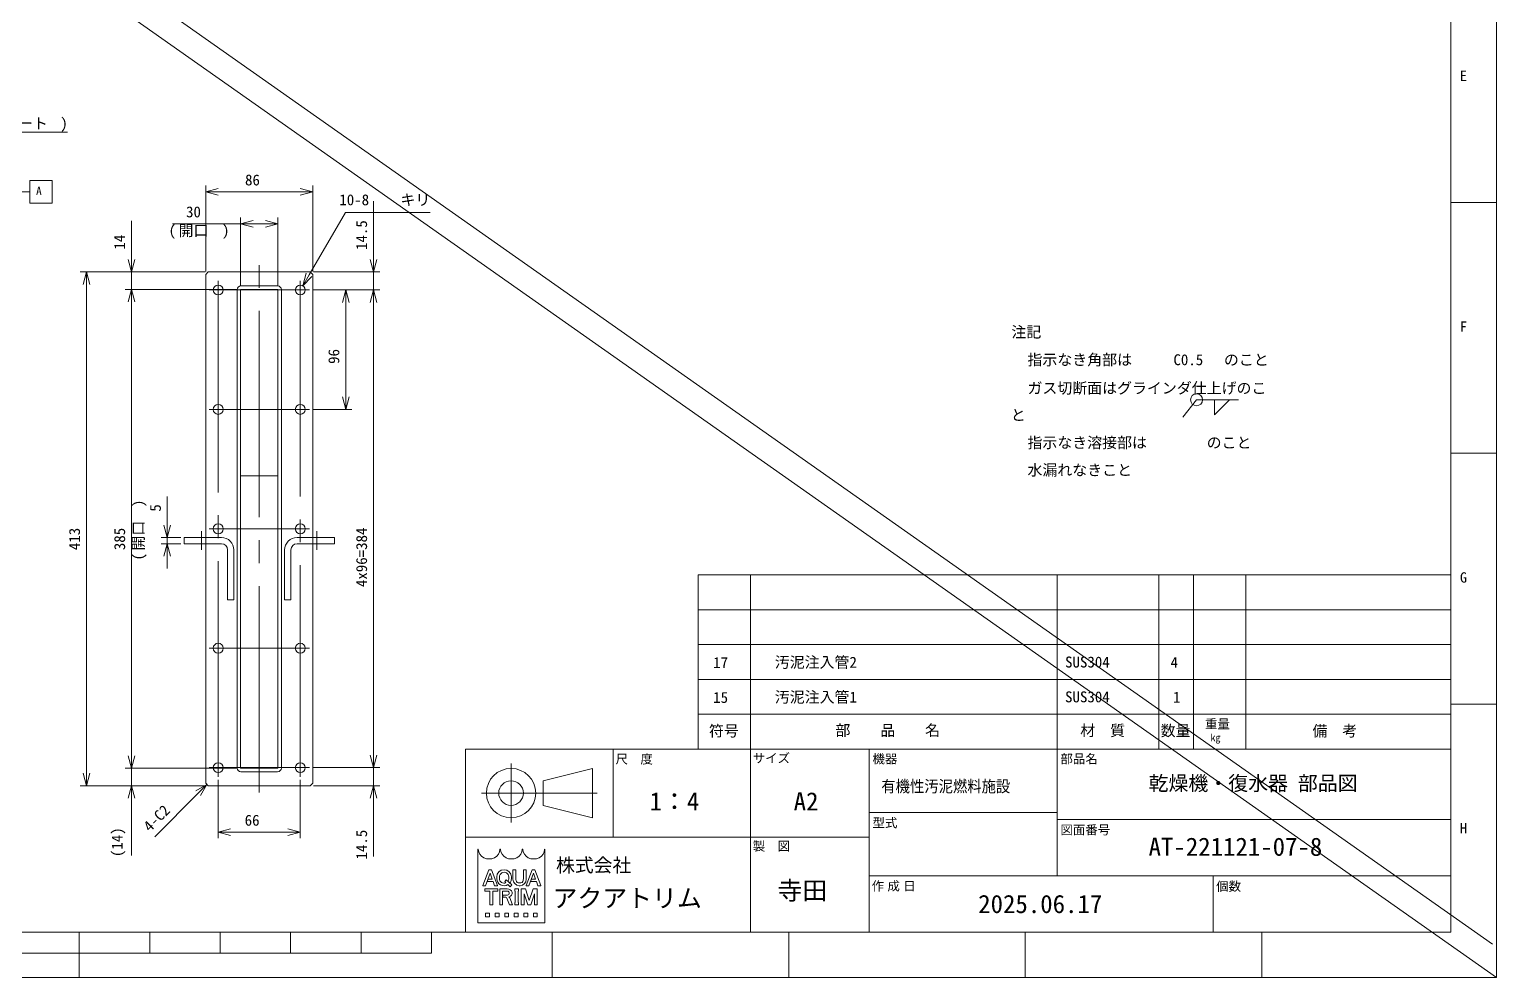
# Model space of a CAD drawing. Units: millimetres at full size. Extents: x -2420 to 2420, y -1341 to 858.
# Drawn here: x -1241 to -62, y -824 to -62 of the extents above; entities that cross this region are included whole.
import ezdxf
from ezdxf.enums import TextEntityAlignment as Align

# ---------------------------------------------------------------- set-up
doc = ezdxf.new("R2010")
doc.units = ezdxf.units.MM
doc.header["$LTSCALE"] = 18.4408
doc.linetypes.add('CHAIN2', pattern=[12, 9, -1, 1, -1])
for name, color, linetype, lineweight in [('0-0_90_FRAME', 2, 'Continuous', 9), ('0-1_91_BLANK', 6, 'Continuous', 9), ('0-2_08_DIM', 3, 'Continuous', 9), ('0-3_04_HIDDEN', 7, 'Continuous', 9), ('0-4_05_CENTER', 2, 'CHAIN2', 9), ('0-5_0', 134, 'Continuous', 9), ('0-6_10_DRAFT', 1, 'Continuous', 9)]:
    doc.layers.add(name, color=color, linetype=linetype, lineweight=lineweight)
doc.layers.add('0-A_07_TEXT', color=3, linetype='Continuous')
doc.styles.add('ＭＳ ゴシック', font='')
doc.styles.add('ＭＳ Ｐゴシック', font='')
doc.styles.get('ＭＳ ゴシック').set_extended_font_data('MS Gothic')
doc.styles.get('ＭＳ Ｐゴシック').set_extended_font_data('MS PGothic')

# ---------------------------------------------------------------- blocks, each defined once
blk = doc.blocks.new('Weld-line')
at = {"layer": '0-2_08_DIM'}
blk.add_line((0, 0), (1, 0), dxfattribs=at)
blk = doc.blocks.new('Weld10-s5')
at = {"layer": '0-2_08_DIM'}
blk.add_circle((0, 0), 2, dxfattribs=at)
blk = doc.blocks.new('Weld10-a1')
at = {"layer": '0-2_08_DIM'}
blk.add_lwpolyline([(5, 0), (0, 5), (0, 0)], close=True, dxfattribs=at)
blk = doc.blocks.new('Jis_w20130906110600')
at = {"layer": '0-2_08_DIM'}
blk.add_line((-4.631, -5.765), (0, 0), dxfattribs=at)
blk.add_blockref('Weld10-s5', (0, 0), dxfattribs=at)
at = {"layer": '0-2_08_DIM', "xscale": 14, "yscale": 14}
blk.add_blockref('Weld-line', (0, 0), dxfattribs=at)
at = {"layer": '0-2_08_DIM', "xscale": -1, "rotation": 180}
blk.add_blockref('Weld10-a1', (6, 0), dxfattribs=at)
blk = doc.blocks.new('A$C68293EE5')
at = {"layer": '0-3_04_HIDDEN'}
for p, q in [((20, -10), (20, -23.22)), ((25, -24.77), (25, -10))]:
    blk.add_line(p, q, dxfattribs=at)
for points in [[(15, 0), (-15, 0), (-15, -5), (15, -5)], [(20, -23.22), (20, -50), (25, -50), (25, -24.77)]]:
    blk.add_lwpolyline(points, dxfattribs=at)
for radius in [10, 5]:
    blk.add_arc((15, -10), radius, 0, 90, dxfattribs=at)
at = {"layer": '0-4_05_CENTER'}
blk.add_line((-1, 5), (-1, -10), dxfattribs=at)
blk = doc.blocks.new('_Open30')
at = {"layer": '0-2_08_DIM'}
blk.add_line((0, 0), (-1, 0), dxfattribs=at)
blk.add_lwpolyline([(-1, 0.268), (0, 0), (-1, -0.268)], dxfattribs=at)
blk = doc.blocks.new('AM_DATUM')
at = {"layer": '0-2_08_DIM'}
blk.add_lwpolyline([(3, -3), (-3, -3), (-3, 3), (3, 3)], close=True, dxfattribs=at)

msp = doc.modelspace()

# ---------------------------------------------------------------- linework, layer by layer
at = {"layer": '0-0_90_FRAME'}
for p, q in [((-61.53, -200.94), (-98.34, -200.94)), ((-61.53, -402.57), (-98.34, -402.57)), ((-703.23, -500.39), (-98.34, -500.39)), ((-703.23, -500.39), (-703.23, -640.39)), ((-661.23, -500.39), (-661.23, -640.39)), ((-414.87, -500.39), (-414.87, -640.39)), ((-333.09, -500.39), (-333.09, -640.39)), ((-305.09, -500.39), (-305.09, -640.39)), ((-263.09, -500.39), (-263.09, -640.39)), ((-703.23, -528.39), (-98.34, -528.39)), ((-703.23, -556.39), (-98.34, -556.39)), ((-703.23, -584.39), (-98.34, -584.39)), ((-703.23, -612.39), (-98.34, -612.39)), ((-61.53, -604.2), (-98.34, -604.2)), ((-874.16, -750.21), (-870.57, -740.12)), ((-871.63, -737.4), (-869.51, -737.4)), ((-868.87, -744.88), (-870.57, -740.12)), ((-864.68, -750.14), (-869.51, -737.4)), ((-852.26, -745.03), (-852.26, -737.4)), ((-849.95, -737.4), (-852.26, -737.4)), ((-849.95, -744.57), (-849.95, -737.4)), ((-841.5, -745.03), (-841.5, -737.4)), ((-839.33, -750.21), (-835.74, -740.12)), ((-836.8, -737.4), (-834.68, -737.4)), ((-834.04, -744.88), (-835.74, -740.12)), ((-829.85, -750.14), (-834.68, -737.4)), ((-876.46, -750.21), (-876.46, -750.14)), ((-876.46, -750.21), (-874.16, -750.21)), ((-874.8, -752.77), (-864.3, -752.77)), ((-874.8, -752.77), (-874.8, -754.56)), ((-874.8, -754.56), (-870.96, -754.56)), ((-872.91, -746.83), (-872.22, -744.88)), ((-872.91, -746.83), (-868.18, -746.83)), ((-872.22, -744.88), (-868.87, -744.88)), ((-868.14, -754.56), (-864.3, -754.56)), ((-865.23, -743.03), (-865.23, -744.57)), ((-864.68, -750.21), (-864.68, -750.14)), ((-864.3, -752.77), (-864.3, -754.56)), ((-863.09, -743.18), (-863.09, -744.41)), ((-862.84, -752.77), (-862.84, -765.58)), ((-862.84, -752.77), (-856.95, -752.77)), ((-860.53, -754.56), (-856.64, -754.56)), ((-858.84, -746.81), (-857.7, -745.61)), ((-858.84, -746.81), (-857.79, -747.83)), ((-857.7, -745.61), (-852.96, -749.51)), ((-856.34, -746.67), (-854.68, -748.03)), ((-856.22, -749.36), (-854.44, -751.09)), ((-855.58, -743.18), (-855.58, -744.41)), ((-854.44, -751.09), (-852.96, -749.51)), ((-853.44, -743.03), (-853.44, -744.57)), ((-850.61, -752.77), (-847.8, -752.77)), ((-850.61, -752.77), (-850.61, -754.56)), ((-847.8, -752.77), (-847.8, -754.56)), ((-846.49, -750.21), (-847.26, -750.21)), ((-845.49, -752.77), (-842.14, -752.77)), ((-839.08, -762.07), (-842.14, -752.77)), ((-841.63, -750.21), (-841.63, -750.14)), ((-841.63, -750.21), (-839.33, -750.21)), ((-839.08, -762.07), (-836.02, -752.77)), ((-838.08, -746.83), (-837.38, -744.88)), ((-838.08, -746.83), (-833.35, -746.83)), ((-837.38, -744.88), (-834.04, -744.88)), ((-832.68, -752.77), (-836.02, -752.77)), ((-829.85, -750.21), (-829.85, -750.14)), ((-870.7, -765.58), (-870.7, -754.82)), ((-870.7, -765.58), (-868.4, -765.58)), ((-868.4, -765.58), (-868.4, -754.82)), ((-860.46, -759.51), (-860.46, -757.71)), ((-860.46, -757.71), (-856.64, -757.71)), ((-860.46, -759.51), (-857.94, -759.51)), ((-856.99, -760.15), (-855.04, -765.58)), ((-855.04, -765.58), (-852.56, -765.58)), ((-854.76, -760.07), (-852.56, -765.47)), ((-852.56, -765.47), (-852.56, -765.58)), ((-850.61, -765.58), (-850.61, -763.78)), ((-850.36, -763.53), (-850.36, -754.82)), ((-848.05, -763.53), (-848.05, -754.82)), ((-840.24, -765.58), (-843.18, -756.61)), ((-840.24, -765.58), (-837.93, -765.58)), ((-837.93, -765.58), (-834.98, -756.61)), ((-874.16, -772.28), (-874.16, -775.36)), ((-866.47, -772.28), (-866.47, -775.36)), ((-858.79, -772.28), (-858.79, -775.36)), ((-851.11, -772.28), (-851.11, -775.36)), ((-843.42, -772.28), (-843.42, -775.36)), ((-832.66, -772.28), (-832.66, -775.36)), ((-820.64, -824.13), (-820.64, -787.48)), ((-630.55, -824.13), (-630.55, -787.48)), ((-440.46, -824.13), (-440.46, -787.48)), ((-250.37, -824.13), (-250.37, -787.48))]:
    msp.add_line(p, q, dxfattribs=at)
at = {"layer": '0-0_90_FRAME', "color": 134}
for p, q in [((-771.54, -711.11), (-771.54, -640.39)), ((-661.23, -787.48), (-661.23, -640.39)), ((-565.91, -787.48), (-565.91, -640.39)), ((-414.87, -640.39), (-414.87, -742.22)), ((-853.71, -699.51), (-853.71, -651.99)), ((-877.47, -675.75), (-784.41, -675.75)), ((-565.91, -691.31), (-414.87, -691.31)), ((-414.87, -696.97), (-98.34, -696.97)), ((-565.91, -711.11), (-890.34, -711.11)), ((-565.91, -742.22), (-98.34, -742.22)), ((-289.37, -742.22), (-289.37, -787.48))]:
    msp.add_line(p, q, dxfattribs=at)
at = {"layer": '0-0_90_FRAME', "color": 6}
for p, q in [((-1200.82, -824.13), (-1200.82, -787.48)), ((-1144.19, -804.47), (-1144.19, -787.48)), ((-1087.55, -804.47), (-1087.55, -787.48)), ((-1030.92, -804.47), (-1030.92, -787.48)), ((-974.29, -804.47), (-974.29, -787.48)), ((-917.65, -804.47), (-917.65, -787.48)), ((-1483.99, -804.47), (-917.65, -804.47))]:
    msp.add_line(p, q, dxfattribs=at)
msp.add_lwpolyline([(-2303.3, -787.48), (-98.34, -787.48), (-98.34, 788.87), (-2303.3, 788.87)], close=True, dxfattribs=at)
at = {"layer": '0-0_90_FRAME', "color": 134}
for points in [[(-890.34, -787.48), (-98.34, -787.48), (-98.34, -640.39), (-890.34, -640.39)], [(-827.97, -665.85), (-788.37, -655.95), (-788.37, -695.55), (-827.97, -685.65)]]:
    msp.add_lwpolyline(points, close=True, dxfattribs=at)
at = {"layer": '0-0_90_FRAME'}
for points in [[(-826.51, -720.79), (-826.51, -779.97), (-880.31, -779.97), (-880.31, -720.79)], [(-876.46, -750.21), (-876.46, -750.14), (-871.63, -737.4)], [(-843.81, -744.57), (-843.81, -737.4), (-841.5, -737.4)], [(-841.63, -750.21), (-841.63, -750.14), (-836.8, -737.4)], [(-864.68, -750.21), (-866.98, -750.21), (-868.18, -746.83)], [(-862.84, -765.58), (-860.53, -765.58), (-860.53, -754.56)], [(-845.49, -752.77), (-845.49, -765.58), (-843.18, -765.58), (-843.18, -756.61)], [(-834.98, -756.61), (-834.98, -765.58), (-832.68, -765.58), (-832.68, -752.77)], [(-829.85, -750.21), (-832.15, -750.21), (-833.35, -746.83)], [(-850.61, -765.58), (-847.8, -765.58), (-847.8, -763.78)], [(-874.16, -772.28), (-871.09, -772.28), (-871.09, -775.36), (-874.16, -775.36)], [(-866.47, -772.28), (-863.4, -772.28), (-863.4, -775.36), (-866.47, -775.36)], [(-858.79, -772.28), (-855.72, -772.28), (-855.72, -775.36), (-858.79, -775.36)], [(-851.11, -772.28), (-848.03, -772.28), (-848.03, -775.36), (-851.11, -775.36)], [(-843.42, -772.28), (-840.35, -772.28), (-840.35, -775.36), (-843.42, -775.36)], [(-832.66, -772.28), (-835.74, -772.28), (-835.74, -775.36), (-832.66, -775.36)]]:
    msp.add_lwpolyline(points, dxfattribs=at)
at = {"layer": '0-0_90_FRAME', "color": 134}
for radius in [19.8, 9.9]:
    msp.add_circle((-853.71, -675.75), radius, dxfattribs=at)
at = {"layer": '0-0_90_FRAME'}
for centre, radius, start, end in [((-880.31, -721.05), 0.256, 0, 90), ((-862.38, -721.05), 0.256, 0, 180), ((-862.38, -721.05), 0.256, 0, 90), ((-844.45, -721.05), 0.256, 0, 180), ((-826.51, -721.05), 0.256, 90, 180), ((-870.96, -754.82), 0.256, 0, 90), ((-868.14, -754.82), 0.256, 90, 180), ((-856.69, -756.14), 1.58, 271.99706, 88.00294), ((-846.84, -744.8), 5.42, 182.45003, 265.55526), ((-850.61, -754.82), 0.256, 0, 90), ((-845.38, -744.63), 4.57, 179.25279, 218.96457), ((-846.88, -743.77), 4.26, 241.15773, 298.84227), ((-847.8, -754.82), 0.256, 90, 180), ((-846.91, -744.8), 5.42, 274.44474, 357.54997), ((-848.38, -744.63), 4.57, 321.03543, 0.74721), ((-857.94, -760.53), 1.02, 21.9283, 90), ((-856.31, -760.7), 1.68, 22.27295, 58.55311), ((-850.61, -763.53), 0.256, 270, 0), ((-847.8, -763.53), 0.256, 180, 270)]:
    msp.add_arc(centre, radius, start, end, dxfattribs=at)
for centre, major_axis, ratio, start_param, end_param in [((-871.34, -721.05), (-8.71, 0), 0.882353, 6.2831853, 9.424778), ((-853.41, -721.05), (-8.71, 0), 0.882353, 6.2831853, 9.424778), ((-835.48, -721.05), (-8.71, 0), 0.882353, 6.2831853, 9.424778), ((-859.33, -743.03), (-5.89, 0), 0.956522, 3.1415927, 6.2831853), ((-859.33, -743.18), (3.76, 0), 0.994718, 6.2831853, 9.424778), ((-859.33, -744.57), (-5.89, 0), 0.956522, 6.2831853, 8.4104559), ((-859.33, -744.42), (3.76, 0), 0.995036, 3.1415927, 5.1354926), ((-856.95, -756.14), (-4.13, 0), 0.81482, 1.9440695, 4.712389), ((-859.33, -744.42), (3.76, 0), 0.995036, 5.6366671, 6.2831853), ((-859.33, -744.57), (-5.89, 0), 0.956522, 2.4802046, 3.1415927)]:
    msp.add_ellipse(centre, major_axis=major_axis, ratio=ratio, start_param=start_param, end_param=end_param, dxfattribs=at)
at = {"layer": '0-1_91_BLANK'}
msp.add_lwpolyline([(-2413.62, -824.13), (-61.53, -824.13), (-61.53, 831.36), (-2413.62, 831.36)], close=True, dxfattribs=at)
at = {"layer": '0-2_08_DIM'}
for p, q in [((-1450.38, -144.54), (-1210.31, -144.54)), ((-1099.11, -256.32), (-1099.11, -187.39)), ((-1013.11, -256.32), (-1013.11, -187.39)), ((-1255.2, -192.39), (-1240.6, -192.39)), ((-1089.11, -192.39), (-1023.11, -192.39)), ((-964.32, -246.82), (-964.32, -199.82)), ((-1158.79, -246.82), (-1158.79, -215.82)), ((-1071.11, -218.06), (-1125.91, -218.06)), ((-1071.11, -268.32), (-1071.11, -213.06)), ((-1051.11, -218.06), (-1061.11, -218.06)), ((-1041.11, -268.32), (-1041.11, -213.06)), ((-1099.61, -256.82), (-1200.07, -256.82)), ((-1099.61, -256.82), (-1163.79, -256.82)), ((-1158.79, -270.82), (-1158.79, -256.82)), ((-1012.61, -256.82), (-959.32, -256.82)), ((-964.32, -271.32), (-964.32, -256.82)), ((-1195.07, -659.81), (-1195.07, -266.82)), ((-1073.61, -270.82), (-1163.79, -270.82)), ((-1073.61, -270.82), (-1163.79, -270.82)), ((-1158.79, -280.82), (-1158.79, -645.81)), ((-1158.79, -280.82), (-1158.79, -290.82)), ((-1013.27, -271.32), (-959.32, -271.32)), ((-1013.27, -271.32), (-981.65, -271.32)), ((-1013.27, -271.32), (-959.32, -271.32)), ((-986.65, -357.31), (-986.65, -281.32)), ((-964.32, -281.32), (-964.32, -645.31)), ((-964.32, -281.32), (-964.32, -291.32)), ((-1013.27, -367.31), (-981.65, -367.31)), ((-1130.04, -460.31), (-1130.04, -437.31)), ((-1119.01, -470.31), (-1135.04, -470.31)), ((-1130.04, -475.31), (-1130.04, -470.31)), ((-1119.01, -475.31), (-1135.04, -475.31)), ((-1130.04, -485.31), (-1130.04, -495.31)), ((-1158.79, -645.81), (-1158.79, -635.81)), ((-964.32, -645.31), (-964.32, -635.31)), ((-1073.61, -655.81), (-1163.79, -655.81)), ((-1073.61, -655.81), (-1163.79, -655.81)), ((-1158.79, -655.81), (-1158.79, -669.81)), ((-1013.27, -655.31), (-959.32, -655.31)), ((-1013.27, -655.31), (-959.32, -655.31)), ((-964.32, -655.31), (-964.32, -669.81)), ((-1099.61, -669.81), (-1200.07, -669.81)), ((-1099.61, -669.81), (-1163.79, -669.81)), ((-1089.11, -665.16), (-1089.11, -712.11)), ((-1023.11, -665.16), (-1023.11, -712.11)), ((-1012.61, -669.81), (-959.32, -669.81)), ((-1158.79, -679.81), (-1158.79, -725.81)), ((-1105.19, -675.89), (-1140.15, -710.84)), ((-964.32, -679.81), (-964.32, -726.81)), ((-1079.11, -707.11), (-1033.11, -707.11))]:
    msp.add_line(p, q, dxfattribs=at)
msp.add_lwpolyline([(-918.73, -209.02), (-986.83, -209.02), (-1016.07, -259.22)], dxfattribs=at)
at = {"layer": '0-3_04_HIDDEN'}
for p, q in [((-1073.89, -271.04), (-1073.89, -655.59)), ((-1041.33, -268.04), (-1070.89, -268.04)), ((-1038.33, -655.59), (-1038.33, -271.04)), ((-1070.89, -658.59), (-1041.33, -658.59))]:
    msp.add_line(p, q, dxfattribs=at)
for centre, start, end in [((-1070.89, -271.04), 90, 180), ((-1041.33, -271.04), 0, 90), ((-1070.89, -655.59), 180, 270), ((-1041.33, -655.59), 270, 0)]:
    msp.add_arc(centre, 3, start, end, dxfattribs=at)
at = {"layer": '0-4_05_CENTER'}
for p, q in [((-1056.11, -675.32), (-1056.11, -251.31)), ((-1089.11, -278.66), (-1089.11, -263.97)), ((-1023.11, -278.66), (-1023.11, -263.97)), ((-1081.77, -271.32), (-1096.46, -271.32)), ((-1030.46, -271.32), (-1015.77, -271.32)), ((-1089.11, -374.66), (-1089.11, -359.97)), ((-1023.11, -374.66), (-1023.11, -359.97)), ((-1081.77, -367.31), (-1096.46, -367.31)), ((-1089.11, -367.31), (-1023.11, -367.31)), ((-1030.46, -367.31), (-1015.77, -367.31)), ((-1089.11, -470.66), (-1089.11, -455.97)), ((-1023.11, -470.66), (-1023.11, -455.97)), ((-1081.77, -463.31), (-1096.46, -463.31)), ((-1089.11, -463.31), (-1023.11, -463.31)), ((-1030.46, -463.31), (-1015.77, -463.31)), ((-1089.11, -566.66), (-1089.11, -551.97)), ((-1023.11, -566.66), (-1023.11, -551.97)), ((-1081.77, -559.31), (-1096.46, -559.31)), ((-1089.11, -559.31), (-1023.11, -559.31)), ((-1030.46, -559.31), (-1015.77, -559.31)), ((-1089.11, -662.66), (-1089.11, -647.97)), ((-1023.11, -662.66), (-1023.11, -647.97)), ((-1081.77, -655.31), (-1096.46, -655.31)), ((-1030.46, -655.31), (-1015.77, -655.31))]:
    msp.add_line(p, q, dxfattribs=at)
msp.add_lwpolyline([(-1089.11, -271.32), (-1023.11, -271.32), (-1023.11, -655.31), (-1089.11, -655.31)], close=True, dxfattribs=at)
at = {"layer": '0-5_0'}
for p, q in [((-2416.99, 858.29), (-64.9, -797.19)), ((-2413.62, 831.36), (-61.53, -824.13))]:
    msp.add_line(p, q, dxfattribs=at)
for points in [[(-1097.11, -256.82), (-1015.11, -256.82), (-1013.11, -258.82), (-1013.11, -667.81), (-1015.11, -669.81), (-1097.11, -669.81), (-1099.11, -667.81), (-1099.11, -258.82)], [(-1071.11, -655.81), (-1041.11, -655.81), (-1041.11, -270.82), (-1071.11, -270.82)]]:
    msp.add_lwpolyline(points, close=True, dxfattribs=at)
for points in [[(-1099.11, -470.31), (-1116.51, -470.31), (-1116.51, -475.31), (-1099.11, -475.31)], [(-1013.11, -470.31), (-995.71, -470.31), (-995.71, -475.31), (-1013.11, -475.31)]]:
    msp.add_lwpolyline(points, dxfattribs=at)
for centre in [(-1089.11, -271.32), (-1023.11, -271.32), (-1089.11, -367.31), (-1023.11, -367.31), (-1089.11, -463.31), (-1023.11, -463.31), (-1089.11, -559.31), (-1023.11, -559.31), (-1089.11, -655.31), (-1023.11, -655.31)]:
    msp.add_circle(centre, 4, dxfattribs=at)
at = {"layer": '0-6_10_DRAFT'}
msp.add_line((-1041.11, -420.81), (-1071.11, -420.81), dxfattribs=at)

# ---------------------------------------------------------------- block references
at = {"layer": '0-2_08_DIM'}
for name, p, xscale, yscale in [('AM_DATUM', (-1231.6, -192.39), 3, 3), ('_Open30', (-1013.11, -192.39), 10, 10), ('_Open30', (-1041.11, -218.06), 10, 10), ('Jis_w20130906110600', (-302.74, -359.59), 2.4, 2.4), ('_Open30', (-1023.11, -707.11), 10, 10)]:
    msp.add_blockref(name, p, dxfattribs=dict(at, xscale=xscale, yscale=yscale))
at = {"layer": '0-2_08_DIM', "xscale": 10, "yscale": 10}
for p, rotation in [((-1099.11, -192.39), 180), ((-1071.11, -218.06), 180), ((-1158.79, -256.82), 270), ((-964.32, -256.82), 270), ((-1195.07, -256.82), 90), ((-1021.1, -267.86), 239.77732), ((-1158.79, -270.82), 90), ((-1158.79, -270.82), 90), ((-986.65, -271.32), 90), ((-964.32, -271.32), 90), ((-964.32, -271.32), 90), ((-986.65, -367.31), 270), ((-1130.04, -470.31), 270), ((-1130.04, -475.31), 90), ((-1158.79, -655.81), 270), ((-1158.79, -655.81), 270), ((-964.32, -655.31), 270), ((-964.32, -655.31), 270), ((-1195.07, -669.81), 270), ((-1158.79, -669.81), 90), ((-1098.11, -668.81), 45), ((-964.32, -669.81), 90), ((-1089.11, -707.11), 180)]:
    msp.add_blockref('_Open30', p, dxfattribs=dict(at, rotation=rotation))
at = {"layer": '0-3_04_HIDDEN'}
msp.add_blockref('A$C68293EE5', (-1101.51, -470.31), dxfattribs=at)
at = {"layer": '0-3_04_HIDDEN', "xscale": -1}
msp.add_blockref('A$C68293EE5', (-1010.71, -470.31), dxfattribs=at)

# ---------------------------------------------------------------- texts
at = {"layer": '0-0_90_FRAME', "color": 134}
for s, height, style, p in [('E', 8.33, 'ＭＳ ゴシック', (-91.03, -105.8)), ('F', 8.33, 'ＭＳ ゴシック', (-91.03, -307.43)), ('G', 8.33, 'ＭＳ ゴシック', (-91.03, -509.06)), ('尺\u3000度', 7.331, 'ＭＳ Ｐゴシック', (-769.75, -654.25)), ('サイズ', 7.331, 'ＭＳ Ｐゴシック', (-659.43, -653.51)), ('機器', 7.331, 'ＭＳ Ｐゴシック', (-563.2, -654.09)), ('部品名', 7.331, 'ＭＳ Ｐゴシック', (-412.15, -654.09)), ('乾燥機・復水器 部品図', 11.73, 'ＭＳ ゴシック', (-341.29, -677.24)), ('1：4', 14.66, 'ＭＳ ゴシック', (-742.38, -694.14)), ('A2', 14.66, 'ＭＳ ゴシック', (-626.57, -694.14)), ('型式', 7.331, 'ＭＳ Ｐゴシック', (-563.2, -705.5)), ('図面番号', 7.331, 'ＭＳ Ｐゴシック', (-412.15, -711.16)), ('H', 8.33, 'ＭＳ ゴシック', (-91.03, -710.7)), ('製\u3000図', 7.331, 'ＭＳ Ｐゴシック', (-659.43, -724.22)), ('AT-221121-07-8', 14.66, 'ＭＳ ゴシック', (-341.29, -730.58)), ('寺田', 14.66, 'ＭＳ ゴシック', (-639.56, -765.86)), ('作 成 日', 7.331, 'ＭＳ Ｐゴシック', (-563.89, -756.29)), ('個数', 7.331, 'ＭＳ Ｐゴシック', (-287, -756.57)), ('2025.06.17', 14.66, 'ＭＳ ゴシック', (-478.24, -776.62))]:
    msp.add_text(s, height=height, dxfattribs=dict(at, style=style)).set_placement(p, align=Align.BOTTOM_LEFT)
at = {"layer": '0-0_90_FRAME', "color": 3, "style": 'ＭＳ ゴシック'}
for s, height, p in [('汚泥注入管2', 8.798, (-641.72, -577.6)), ('SUS304', 8.798, (-408.42, -577.44)), ('17', 8.798, (-691.26, -577.9)), ('4', 8.8, (-323.63, -577.7)), ('15', 8.798, (-691.26, -605.9)), ('汚泥注入管1', 8.798, (-641.72, -605.6)), ('SUS304', 8.798, (-408.42, -605.44)), ('1', 8.8, (-321.63, -605.7)), ('符号', 8.798, (-694.68, -632.77)), ('部\u3000\u3000品\u3000\u3000名', 8.798, (-592.95, -632.33)), ('材\u3000質', 8.798, (-396.19, -632.48)), ('数量', 8.798, (-331.62, -632.57)), ('重量', 7.331, (-295.94, -626.02)), ('備  考', 8.798, (-209.57, -632.77)), ('kg', 5.865, (-291.52, -635.81))]:
    msp.add_text(s, height=height, dxfattribs=at).set_placement(p, align=Align.BOTTOM_LEFT)
at = {"layer": '0-0_90_FRAME', "color": 134, "style": 'ＭＳ ゴシック', "width": 0.9}
msp.add_text('有機性汚泥燃料施設', height=9.384, dxfattribs=at).set_placement((-556.15, -677.81), align=Align.BOTTOM_LEFT)
at = {"layer": '0-0_90_FRAME', "style": 'ＭＳ ゴシック'}
for s, height, p in [('株式会社', 11.09, (-817.58, -742.54)), ('アクアトリム', 14.66, (-820.36, -771.91))]:
    msp.add_text(s, height=height, dxfattribs=at).set_placement(p, align=Align.BOTTOM_LEFT)
at = {"layer": '0-2_08_DIM'}
for s, height, style, p in [('ストレート', 8.798, 'ＭＳ Ｐゴシック', (-1286.02, -144.43)), (')', 8.8, 'ＭＳ ゴシック', (-1216.02, -144.43)), ('86', 8.798, 'ＭＳ ゴシック', (-1067.54, -189.89)), ('10-8', 8.798, 'ＭＳ ゴシック', (-991.75, -205.84)), ('キリ', 8.798, 'ＭＳ Ｐゴシック', (-942.61, -205.84)), ('30', 8.798, 'ＭＳ ゴシック', (-1114.94, -215.56)), ('(', 8.8, 'ＭＳ ゴシック', (-1128.96, -230.56)), ('開口', 8.798, 'ＭＳ Ｐゴシック', (-1120.96, -230.56)), (')', 8.8, 'ＭＳ ゴシック', (-1086.07, -230.56)), ('66', 8.798, 'ＭＳ ゴシック', (-1067.83, -704.61))]:
    msp.add_text(s, height=height, dxfattribs=dict(at, style=style)).set_placement(p, align=Align.BOTTOM_LEFT)
for s, height, rotation, style, p in [('14.5', 8.798, 90, 'ＭＳ ゴシック', (-966.83, -239.17)), ('14', 8.798, 90, 'ＭＳ ゴシック', (-1161.29, -238.89)), ('96', 8.798, 90, 'ＭＳ ゴシック', (-989.15, -330.74)), (')', 8.8, 90, 'ＭＳ ゴシック', (-1146.29, -445.87)), ('5', 8.8, 90, 'ＭＳ ゴシック', (-1132.55, -449.53)), ('開口', 8.798, 90, 'ＭＳ Ｐゴシック', (-1146.29, -480.76)), ('413', 8.798, 90, 'ＭＳ ゴシック', (-1197.57, -480.46)), ('385', 8.798, 90, 'ＭＳ ゴシック', (-1161.29, -480.46)), ('4x96=384', 8.798, 90, 'ＭＳ ゴシック', (-966.82, -510.17)), ('(', 8.8, 90, 'ＭＳ ゴシック', (-1146.29, -488.76)), ('4-C2', 8.798, 45, 'ＭＳ ゴシック', (-1142.17, -709.33)), ('(14)', 8.798, 90, 'ＭＳ ゴシック', (-1163.29, -727.24)), ('14.5', 8.798, 90, 'ＭＳ ゴシック', (-966.83, -729.17))]:
    msp.add_text(s, height=height, rotation=rotation, dxfattribs=dict(at, style=style)).set_placement(p, align=Align.BOTTOM_LEFT)
at = {"layer": '0-5_0', "style": 'ＭＳ ゴシック'}
msp.add_text('A', height=6.6, dxfattribs=at).set_placement((-1235.46, -196.89), align=Align.BOTTOM_LEFT)
at = {"layer": '0-A_07_TEXT'}
for s, height, style, p in [('注記', 8.798, 'ＭＳ Ｐゴシック', (-451.58, -312.11)), ('\u3000指示なき角部は', 8.798, 'ＭＳ Ｐゴシック', (-450.62, -334.42)), ('C0.5', 8.798, 'ＭＳ ゴシック', (-321.32, -334.42)), ('のこと', 8.798, 'ＭＳ Ｐゴシック', (-280.75, -334.42)), ('\u3000ガス切断面はグラインダ仕上げのこ', 8.798, 'ＭＳ Ｐゴシック', (-450.62, -357.22)), ('と', 8.8, 'ＭＳ Ｐゴシック', (-452.05, -378.85)), ('\u3000指示なき溶接部は\u3000\u3000\u3000\u3000のこと', 8.798, 'ＭＳ Ｐゴシック', (-450.62, -401.02)), ('\u3000水漏れなきこと', 8.798, 'ＭＳ Ｐゴシック', (-450.62, -423.06))]:
    msp.add_text(s, height=height, dxfattribs=dict(at, style=style)).set_placement(p, align=Align.BOTTOM_LEFT)

doc.saveas('drawing.dxf')
